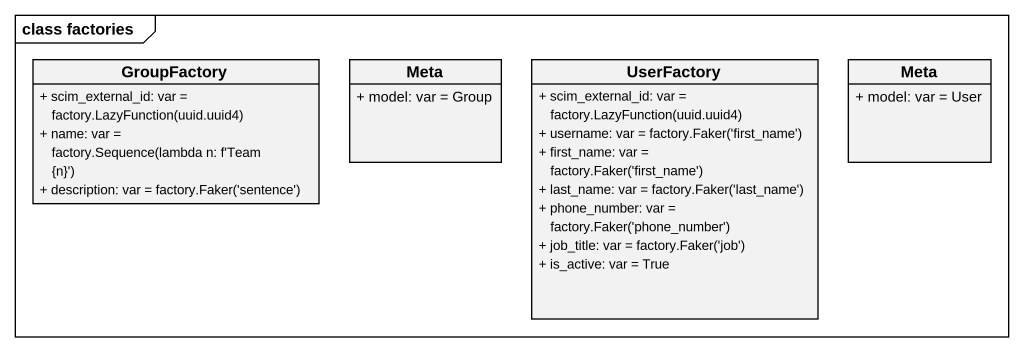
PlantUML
@startuml
mainframe class factories
hide circle
hide empty members
skinparam classAttributeIconSize 0
class GroupFactory {
  {field} + scim_external_id: var = factory.LazyFunction(uuid.uuid4)
  {field} + name: var = factory.Sequence(lambda n: f'Team {n}')
  {field} + description: var = factory.Faker('sentence')
}
class Meta {
  + model: var = Group
}
class UserFactory {
  {field} + scim_external_id: var = factory.LazyFunction(uuid.uuid4)
  {field} + username: var = factory.Faker('first_name')
  {field} + first_name: var = factory.Faker('first_name')
  {field} + last_name: var = factory.Faker('last_name')
  {field} + phone_number: var = factory.Faker('phone_number')
  {field} + job_title: var = factory.Faker('job')
  + is_active: var = True
}
class "Meta" as Meta_2 {
  + model: var = User
}
@enduml
